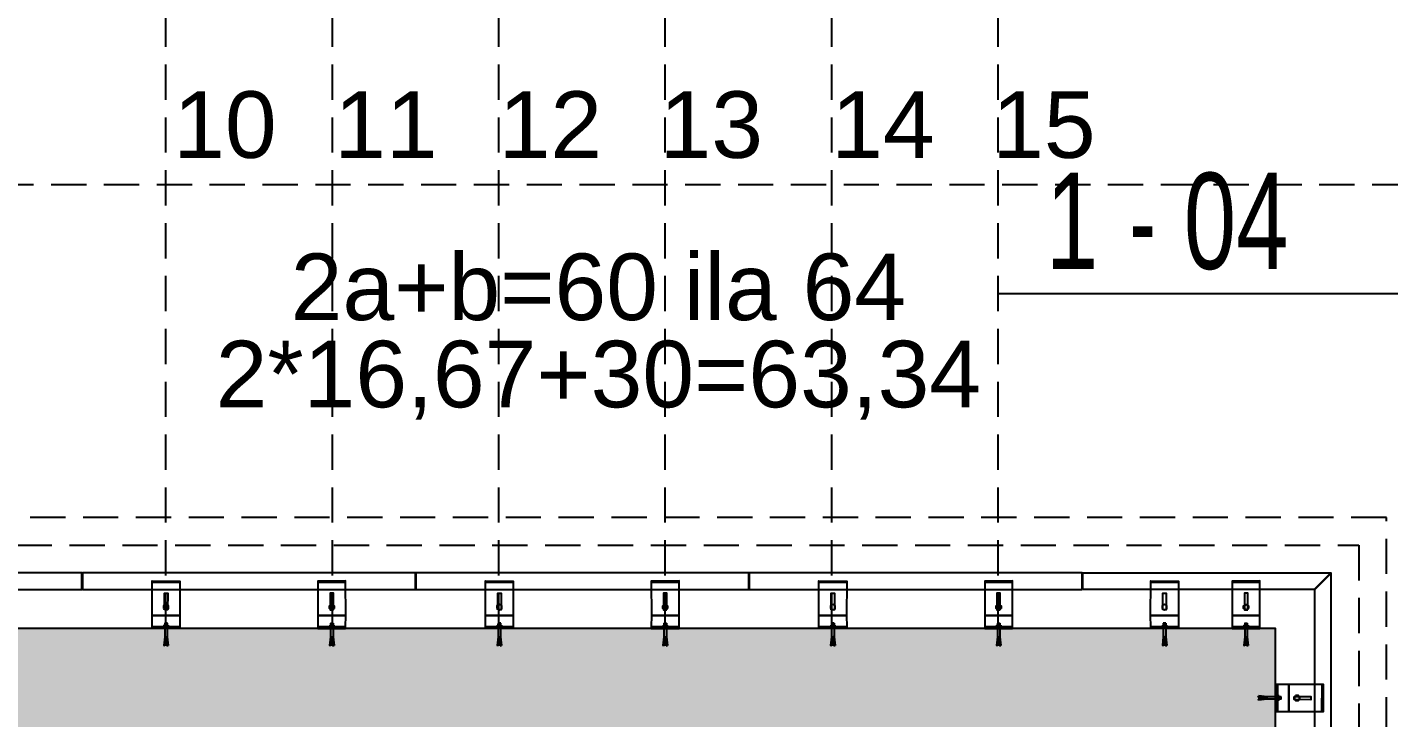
# Model space of a CAD drawing. Header units: inches. Extents: x 21 to 32698, y 13 to 3712.
# Drawn here: x 10891.7 to 11137.1, y 2371 to 2495.4 of the extents above; entities that cross this region are included whole.
import ezdxf
from ezdxf.enums import TextEntityAlignment as Align

# ---------------------------------------------------------------- set-up
doc = ezdxf.new("R2010")
doc.units = ezdxf.units.IN
doc.header["$MEASUREMENT"] = 0
doc.linetypes.add('HIDDEN', pattern=[9.525, 6.35, -3.175])
for name, color, linetype, lineweight in [('Z_MİM_-KM-ANCHOR (DÜBEL)', 8, 'Continuous', 25), ('Z_MİM_-KM-AREA-IDEN', 8, 'Continuous', 25), ('Z_MİM_-KM-BOLT (CİVATA)', 8, 'Continuous', 25), ('Z_MİM_-KM-L PROFILE', 8, 'Continuous', 25), ('Z_MİM_-KM-MARBLE-09', 8, 'Continuous', 25), ('Z_MİM_-KM-PATTERN-STRC', 8, 'Continuous', 25), ('Z_MİM_-KM-STRC-CONCRETE', 8, 'Continuous', 25), ('Z_MİM_-KM-STRS-HID', 8, 'HIDDEN', 25), ('Z_MİM_-KM-STRS-IDEN', 8, 'Continuous', 25), ('Z_MİM_-KM-T PROFILE', 8, 'Continuous', 25), ('Z_MİM_-KM-TEXT', 8, 'Continuous', 25), ('Z_MİM_00', 8, 'Continuous', 25), ('Z_MİM_TARAMA', 8, 'Continuous', 25)]:
    doc.layers.add(name, color=color, linetype=linetype, lineweight=lineweight)
doc.styles.add('Arial', font='arial.ttf', dxfattribs={"height": 100})
doc.styles.add('Arial_4', font='arial.ttf', dxfattribs={"height": 10})
doc.styles.add('MAH', font='arial.ttf', dxfattribs={"width": 0.8, "height": 17.5})

# ---------------------------------------------------------------- blocks, each defined once
blk = doc.blocks.new('-KM_Merdiven')
at = {"layer": 'Z_MİM_-KM-STRS-HID'}
for p, q in [((20219.75, 2405.03), (20219.75, 2575.03)), ((20249.75, 2405.03), (20249.75, 2575.03)), ((20279.75, 2405.03), (20279.75, 2575.03)), ((20309.75, 2405.03), (20309.75, 2575.03)), ((20339.75, 2405.03), (20339.75, 2575.03)), ((20369.75, 2405.03), (20369.75, 2575.03))]:
    blk.add_line(p, q, dxfattribs=at)
for points in [[(20084.75, 2356.97), (20084.75, 2485.03), (20504.75, 2485.03), (20504.75, 2140.03)], [(20154.76, 2325.22), (20154.75, 2420.03), (20434.75, 2420.03), (20434.75, 2110.03), (20439.75, 2110.03), (20439.75, 2425.03), (20149.75, 2425.03), (20149.76, 2325.22)], [(20589.75, 2140.03), (20419.75, 2140.03), (20419.75, 2405.03), (20169.75, 2405.03), (20169.76, 2319.8)]]:
    blk.add_lwpolyline(points, dxfattribs=at)
at = {"layer": 'Z_MİM_-KM-STRS-IDEN', "color": 7, "style": 'Arial'}
for s, p in [('10', (20221.06, 2489.81)), ('11', (20250.08, 2489.81)), ('12', (20279.73, 2489.81)), ('13', (20308.73, 2489.81)), ('14', (20339.68, 2489.81)), ('15', (20368.68, 2489.81))]:
    blk.add_text(s, height=12, dxfattribs=at).set_placement(p)
at = {"layer": 'Z_MİM_-KM-TEXT', "color": 7, "style": 'Arial'}
for s, p in [('2a+b=60 ila 64', (20297.7, 2466.58)), ('2*16,67+30=63,34', (20297.7, 2450.86))]:
    blk.add_text(s, height=12, dxfattribs=at).set_placement(p, align=Align.MIDDLE_CENTER)
blk = doc.blocks.new('A$C23292D50')
at = {"layer": 'Z_MİM_TARAMA'}
for p, q in [((0, 0.55), (0.03, 0.8)), ((0.54, 0.49), (0, 0.55)), ((0.54, 0.31), (0, 0.25)), ((0, 0.25), (0.03, 0)), ((1.59, 0.63), (0.03, 0.8)), ((1.59, 0.18), (0.03, 0)), ((0.52, 0.31), (0.5, 0.5)), ((0.6, 0.25), (0.57, 0.54)), ((0.67, 0.24), (0.65, 0.56)), ((0.74, 0.29), (0.72, 0.53)), ((1.29, 0.41), (0.76, 0.47)), ((1.29, 0.39), (0.76, 0.33)), ((0.81, 0.34), (0.8, 0.46)), ((0.89, 0.35), (0.88, 0.45)), ((0.96, 0.36), (0.96, 0.45)), ((1.04, 0.37), (1.03, 0.44)), ((1.11, 0.37), (1.11, 0.43)), ((1.19, 0.38), (1.18, 0.42)), ((1.26, 0.39), (1.26, 0.41)), ((1.35, 0.28), (1.33, 0.51)), ((1.42, 0.25), (1.4, 0.55)), ((1.5, 0.26), (1.48, 0.55)), ((1.57, 0.33), (1.56, 0.49)), ((3.45, 0.63), (1.59, 0.63)), ((3.45, 0.18), (1.59, 0.18)), ((3.75, 0.78), (3.45, 0.78)), ((3.45, 0.03), (3.45, 0.78)), ((3.75, 0.69), (3.45, 0.69)), ((3.75, 0.4), (3.45, 0.4)), ((3.75, 0.12), (3.45, 0.12)), ((3.75, 0.03), (3.45, 0.03)), ((3.75, 0.03), (3.75, 0.78)), ((3.79, 0.15), (3.75, 0.68)), ((4.11, 0.63), (3.75, 0.63)), ((4.11, 0.18), (3.75, 0.18)), ((3.87, 0.15), (3.83, 0.68)), ((3.94, 0.15), (3.9, 0.68)), ((4.02, 0.15), (3.98, 0.68)), ((4.09, 0.15), (4.05, 0.68)), ((4.11, 0.18), (4.11, 0.63))]:
    blk.add_line(p, q, dxfattribs=at)
for centre, radius, start, end in [((0.64, 0.45), 0.113, 8.8661, 158.2669), ((0.64, 0.35), 0.113, 201.7331, 351.1339), ((1.44, 0.4), 0.15, 182.8066, 177.1934)]:
    blk.add_arc(centre, radius, start, end, dxfattribs=at)
blk = doc.blocks.new('-KM-Mermer_Mekanik_Kaplama')
at = {"layer": 'Z_MİM_-KM-BOLT (CİVATA)'}
for points in [[(-207.98, 308.57), (-207.54, 308.32), (-207.11, 308.57), (-207.11, 309.07), (-207.54, 309.32), (-207.98, 309.07)], [(-177.22, 308.57), (-177.65, 308.32), (-178.09, 308.57), (-178.09, 309.07), (-177.65, 309.32), (-177.22, 309.07)], [(-147.88, 308.57), (-147.44, 308.32), (-147.01, 308.57), (-147.01, 309.07), (-147.44, 309.32), (-147.88, 309.07)], [(-117.12, 308.57), (-117.55, 308.32), (-117.99, 308.57), (-117.99, 309.07), (-117.55, 309.32), (-117.12, 309.07)], [(-87.78, 308.57), (-87.34, 308.32), (-86.91, 308.57), (-86.91, 309.07), (-87.34, 309.32), (-87.78, 309.07)], [(-57.02, 308.57), (-57.45, 308.32), (-57.89, 308.57), (-57.89, 309.07), (-57.45, 309.32), (-57.02, 309.07)], [(-27.98, 308.57), (-27.55, 308.32), (-27.12, 308.57), (-27.12, 309.07), (-27.55, 309.32), (-27.98, 309.07)], [(-12.43, 308.57), (-12.86, 308.32), (-13.29, 308.57), (-13.29, 309.07), (-12.86, 309.32), (-12.43, 309.07)], [(-3.93, 292.88), (-4.18, 292.44), (-3.93, 292.01), (-3.43, 292.01), (-3.18, 292.44), (-3.43, 292.88)]]:
    blk.add_lwpolyline(points, close=True, dxfattribs=at)
at = {"layer": 'Z_MİM_-KM-L PROFILE'}
for points in [[(-210.04, 305.3), (-210.04, 307.34), (-205.05, 307.33), (-205.04, 305.3)], [(-175.16, 305.3), (-175.15, 307.34), (-180.15, 307.33), (-180.16, 305.3)], [(-149.94, 305.3), (-149.94, 307.34), (-144.95, 307.33), (-144.94, 305.3)], [(-115.06, 305.3), (-115.05, 307.34), (-120.05, 307.33), (-120.06, 305.3)], [(-89.84, 305.3), (-89.84, 307.34), (-84.85, 307.33), (-84.84, 305.3)], [(-54.96, 305.3), (-54.95, 307.34), (-59.95, 307.33), (-59.96, 305.3)], [(-30.04, 305.3), (-30.05, 307.34), (-25.05, 307.33), (-25.05, 305.3)], [(-10.36, 305.3), (-10.36, 307.34), (-15.36, 307.33), (-15.36, 305.3)], [(-210.04, 305), (-210.04, 305.3), (-205.04, 305.3), (-205.04, 305)], [(-175.16, 305), (-175.16, 305.3), (-180.16, 305.3), (-180.16, 305)], [(-149.94, 305), (-149.94, 305.3), (-144.94, 305.3), (-144.94, 305)], [(-115.06, 305), (-115.06, 305.3), (-120.06, 305.3), (-120.06, 305)], [(-89.84, 305), (-89.84, 305.3), (-84.84, 305.3), (-84.84, 305)], [(-54.96, 305), (-54.96, 305.3), (-59.96, 305.3), (-59.96, 305)], [(-30.04, 305), (-30.04, 305.3), (-25.05, 305.3), (-25.05, 305)], [(-10.36, 305), (-10.36, 305.3), (-15.36, 305.3), (-15.36, 305)], [(-7.5, 294.94), (-7.2, 294.94), (-7.2, 289.94), (-7.5, 289.94)], [(-7.2, 294.94), (-5.16, 294.94), (-5.17, 289.95), (-7.2, 289.94)]]:
    blk.add_lwpolyline(points, close=True, dxfattribs=at)
at = {"layer": 'Z_MİM_-KM-MARBLE-09'}
for points in [[(-222.7, 312), (-222.7, 315), (-267.43, 315), (-264.42, 312)], [(-162.6, 312), (-162.6, 315), (-222.6, 315), (-222.6, 312)], [(-102.5, 312), (-102.5, 315), (-162.5, 315), (-162.5, 312)], [(-42.4, 312), (-42.4, 315), (-102.4, 315), (-102.4, 312)], [(-42.3, 312), (-42.3, 315), (2.43, 315), (-0.58, 312)], [(-0.5, 277.75), (2.5, 277.75), (2.5, 314.93), (-0.5, 311.93)]]:
    blk.add_lwpolyline(points, close=True, dxfattribs=at)
at = {"layer": 'Z_MİM_-KM-T PROFILE'}
for points in [[(-210.04, 313.34), (-210.04, 313.54), (-205.04, 313.53), (-205.04, 313.33)], [(-210.04, 307.34), (-210.04, 313.34), (-205.04, 313.33), (-205.05, 307.33)], [(-175.16, 313.34), (-175.16, 313.54), (-180.16, 313.53), (-180.16, 313.33)], [(-175.15, 307.34), (-175.16, 313.34), (-180.16, 313.33), (-180.15, 307.33)], [(-149.94, 313.34), (-149.94, 313.54), (-144.94, 313.53), (-144.94, 313.33)], [(-149.94, 307.34), (-149.94, 313.34), (-144.94, 313.33), (-144.95, 307.33)], [(-115.06, 313.34), (-115.06, 313.54), (-120.06, 313.53), (-120.06, 313.33)], [(-115.05, 307.34), (-115.06, 313.34), (-120.06, 313.33), (-120.05, 307.33)], [(-89.84, 313.34), (-89.84, 313.54), (-84.84, 313.53), (-84.84, 313.33)], [(-89.84, 307.34), (-89.84, 313.34), (-84.84, 313.33), (-84.85, 307.33)], [(-54.96, 313.34), (-54.96, 313.54), (-59.96, 313.53), (-59.96, 313.33)], [(-54.95, 307.34), (-54.96, 313.34), (-59.96, 313.33), (-59.95, 307.33)], [(-30.05, 307.34), (-30.04, 313.34), (-25.05, 313.33), (-25.05, 307.33)], [(-30.04, 313.34), (-30.04, 313.54), (-25.05, 313.53), (-25.05, 313.33)], [(-10.36, 313.34), (-10.36, 313.54), (-15.36, 313.53), (-15.36, 313.33)], [(-10.36, 307.34), (-10.36, 313.34), (-15.36, 313.33), (-15.36, 307.33)], [(-207.84, 308.34), (-207.84, 311.34), (-207.24, 311.34), (-207.25, 308.34)], [(-177.36, 308.34), (-177.36, 311.34), (-177.95, 311.34), (-177.95, 308.34)], [(-147.74, 308.34), (-147.74, 311.34), (-147.14, 311.34), (-147.15, 308.34)], [(-117.26, 308.34), (-117.26, 311.34), (-117.85, 311.34), (-117.85, 308.34)], [(-87.64, 308.34), (-87.64, 311.34), (-87.04, 311.34), (-87.05, 308.34)], [(-57.16, 308.34), (-57.16, 311.34), (-57.75, 311.34), (-57.75, 308.34)], [(-27.85, 308.34), (-27.85, 311.34), (-27.25, 311.34), (-27.25, 308.34)], [(-12.56, 308.33), (-12.56, 311.33), (-13.16, 311.33), (-13.16, 308.33)], [(-5.16, 294.94), (0.84, 294.94), (0.83, 289.94), (-5.17, 289.95)], [(0.84, 294.94), (1.04, 294.94), (1.03, 289.94), (0.83, 289.94)], [(-4.16, 292.74), (-1.16, 292.74), (-1.16, 292.14), (-4.16, 292.15)]]:
    blk.add_lwpolyline(points, close=True, dxfattribs=at)
at = {"layer": 'Z_MİM_-KM-ANCHOR (DÜBEL)', "rotation": 90}
for p in [(-207.14, 301.85), (-147.04, 301.85), (-86.94, 301.85), (-27.14, 301.85)]:
    blk.add_blockref('A$C23292D50', p, dxfattribs=at)
at = {"layer": 'Z_MİM_-KM-ANCHOR (DÜBEL)', "xscale": -1, "rotation": 270}
for p in [(-178.06, 301.85), (-117.96, 301.85), (-57.86, 301.85), (-13.26, 301.85)]:
    blk.add_blockref('A$C23292D50', p, dxfattribs=at)
at = {"layer": 'Z_MİM_-KM-ANCHOR (DÜBEL)'}
blk.add_blockref('A$C23292D50', (-10.65, 292.04), dxfattribs=at)
blk = doc.blocks.new('-KM_Kolon-1K')
at = {"layer": 'Z_MİM_-KM-PATTERN-STRC'}
blk.add_hatch(color=256, dxfattribs=at).paths.add_polyline_path([(1535, 1110), (1560, 1110), (1560, 1380), (1760, 1380), (1760, 1110), (1785, 1110), (1785, 1405), (1535, 1405)], flags=0)
at = {"layer": 'Z_MİM_-KM-STRC-CONCRETE'}
blk.add_lwpolyline([(1535, 1110), (1560, 1110), (1560, 1380), (1760, 1380), (1760, 1110), (1785, 1110), (1785, 1405), (1535, 1405)], close=True, dxfattribs=at)
blk = doc.blocks.new('*U121')
blk.add_line((0, 0), (192.45, 0))
at = {"color": 7, "style": 'MAH', "width": 0.6}
blk.add_text('-', height=17.07, dxfattribs=at).set_placement((25.99, 13.11), align=Align.MIDDLE_CENTER)
at = {"color": 7, "style": 'Arial_4', "width": 0.7}
for s, p in [('A:', (81.91, -17.69)), ('m² ', (135.42, -17.69))]:
    blk.add_text(s, height=13.333, dxfattribs=at).set_placement(p)
for tag, p in [('K', (8.57, 13.11)), ('00', (33.43, 13.11)), ('MAHALADI', (72.42, 12.35))]:
    blk.add_attdef(tag, text='', height=17.33, dxfattribs=at).set_placement(p, align=Align.MIDDLE_LEFT)
blk.add_attdef('27.00', text='', height=13.33, dxfattribs=at).set_placement((133.25, -11.29), align=Align.MIDDLE_RIGHT)

msp = doc.modelspace()

# ---------------------------------------------------------------- block references
at = {"layer": 'Z_MİM_-KM-AREA-IDEN'}
msp.add_blockref('*U121', (11066.76, 2447.4), dxfattribs=at).add_auto_attribs({'27.00': '20.06', '00': '04', 'K': '1', 'MAHALADI': 'MERDİVEN'})
at = {"layer": 'Z_MİM_-KM-STRC-CONCRETE'}
msp.add_blockref('-KM_Kolon-1K', (9331.71, 982.08), dxfattribs=at)
at = {"layer": 'Z_MİM_00'}
for name, p in [('-KM_Merdiven', (-9303.04, -17.95)), ('-KM-Mermer_Mekanik_Kaplama', (11124.26, 2082.08))]:
    msp.add_blockref(name, p, dxfattribs=at)

doc.saveas('drawing.dxf')
